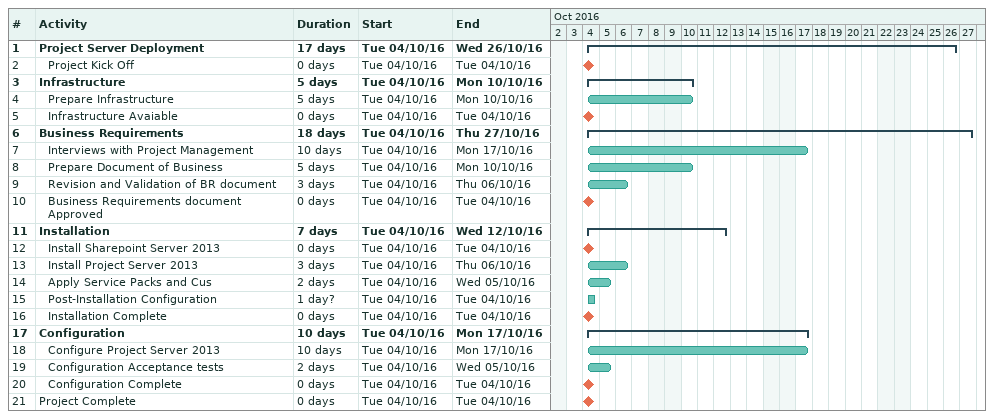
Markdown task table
| ID | Level | Task | Duration | Start | Finish |
|---|---|---|---|---|---|
| 1 | 1 | **Project Server Deployment** | 17d | 2016-10-04 | 2016-10-26 |
| 2 | 2 | Project Kick Off | 0d | 2016-10-04 | 2016-10-04 |
| 3 | 1 | **Infrastructure** | 5d | 2016-10-04 | 2016-10-10 |
| 4 | 2 | Prepare Infrastructure | 5d | 2016-10-04 | 2016-10-10 |
| 5 | 2 | Infrastructure Avaiable | 0d | 2016-10-04 | 2016-10-04 |
| 6 | 1 | **Business Requirements** | 18d | 2016-10-04 | 2016-10-27 |
| 7 | 2 | Interviews with Project Management | 10d | 2016-10-04 | 2016-10-17 |
| 8 | 2 | Prepare Document of Business | 5d | 2016-10-04 | 2016-10-10 |
| 9 | 2 | Revision and Validation of BR document | 3d | 2016-10-04 | 2016-10-06 |
| 10 | 2 | Business Requirements document Approved | 0d | 2016-10-04 | 2016-10-04 |
| 11 | 1 | **Installation** | 7d | 2016-10-04 | 2016-10-12 |
| 12 | 2 | Install Sharepoint Server 2013 | 0d | 2016-10-04 | 2016-10-04 |
| 13 | 2 | Install Project Server 2013 | 3d | 2016-10-04 | 2016-10-06 |
| 14 | 2 | Apply Service Packs and Cus | 2d | 2016-10-04 | 2016-10-05 |
| 15 | 2 | Post-Installation Configuration | 1d? | 2016-10-04 | 2016-10-04 |
| 16 | 2 | Installation Complete | 0d | 2016-10-04 | 2016-10-04 |
| 17 | 1 | **Configuration** | 10d | 2016-10-04 | 2016-10-17 |
| 18 | 2 | Configure Project Server 2013 | 10d | 2016-10-04 | 2016-10-17 |
| 19 | 2 | Configuration Acceptance tests | 2d | 2016-10-04 | 2016-10-05 |
| 20 | 2 | Configuration Complete | 0d | 2016-10-04 | 2016-10-04 |
| 21 | 1 | Project Complete | 0d | 2016-10-04 | 2016-10-04 |
